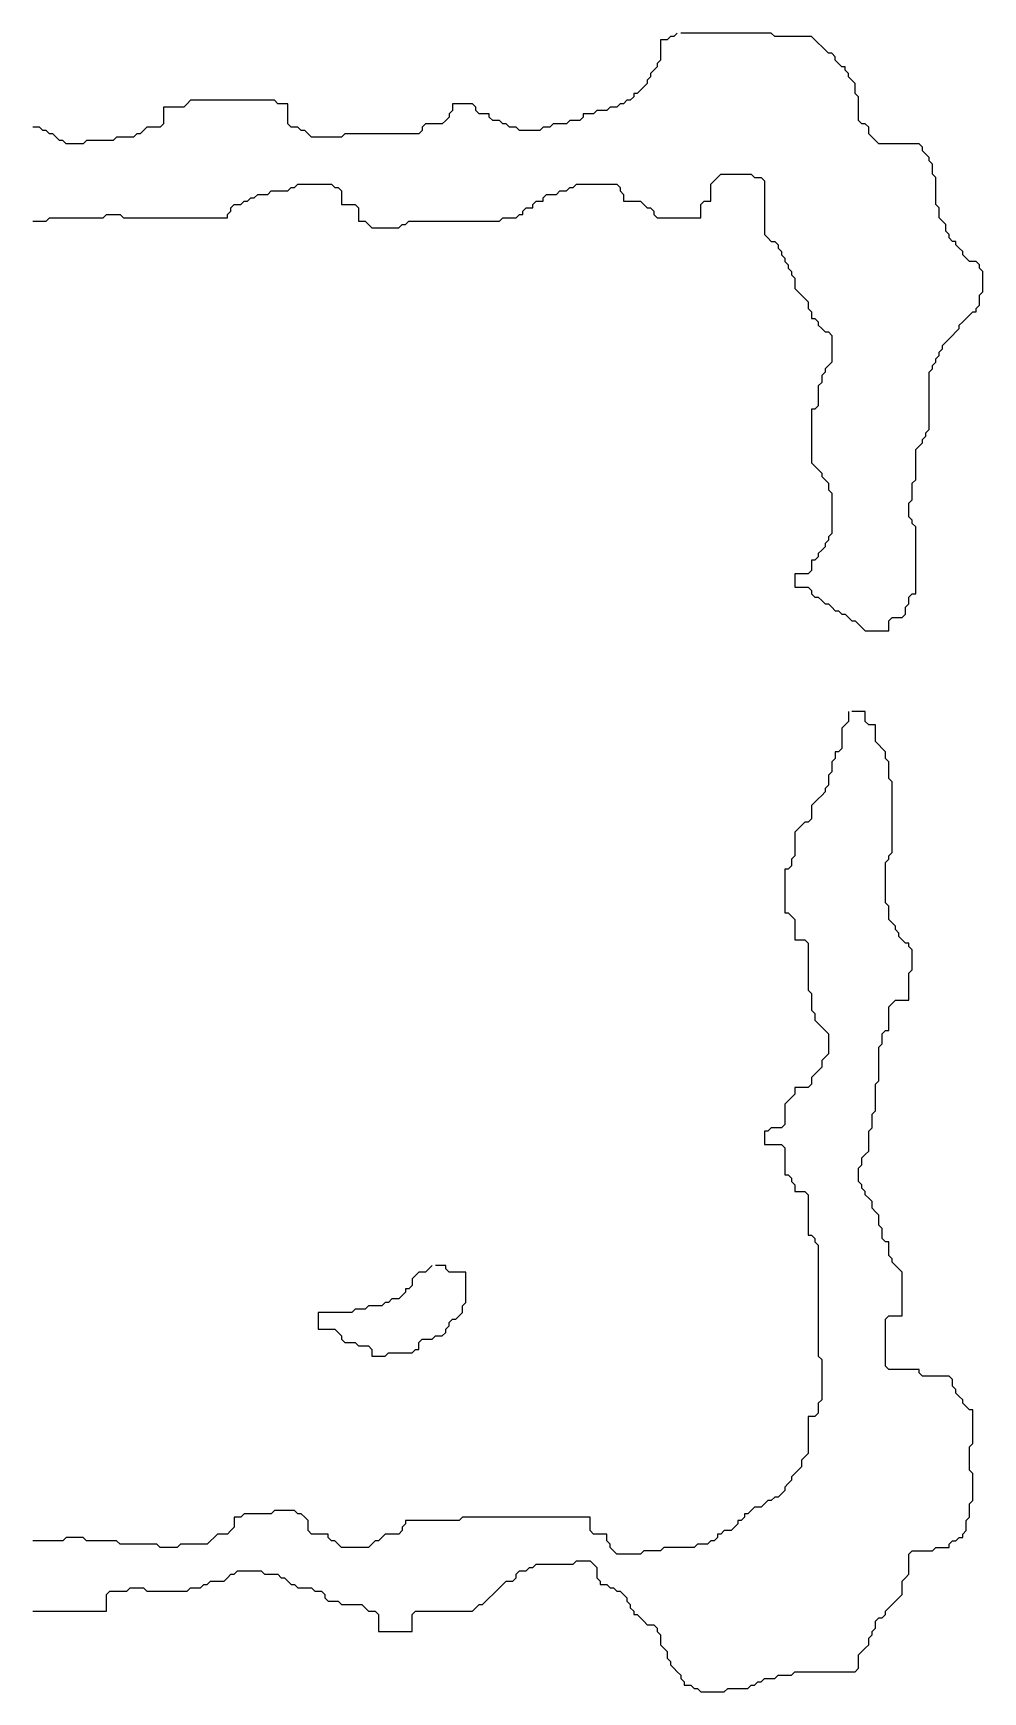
# Model space of a CAD drawing. Header units: metres. Extents: x 0 to 1024, y 124 to 841.
# Drawn here: x 462.6 to 604, y 329 to 576 of the extents above; entities that cross this region are included whole.
import ezdxf

# ---------------------------------------------------------------- set-up
doc = ezdxf.new("R2010")
doc.units = ezdxf.units.M
doc.layers.add('CURB', color=7, linetype='Continuous')

msp = doc.modelspace()

# ---------------------------------------------------------------- linework, layer by layer
at = {"layer": 'CURB', "lineweight": 25}
for points in [[(558.5, 576), (558, 575.5), (557.5, 575.5), (557, 575), (556.5, 575), (556, 575), (556, 574.5), (556, 574), (556, 573.5), (556, 573), (556, 572.5), (556, 572), (555.5, 571.5), (555.5, 571), (555, 570.5), (554.5, 570), (554.5, 569.5), (554, 569), (554, 568.5), (553.5, 568), (553, 567.5), (552.5, 567), (552, 567), (552, 566.5), (551.5, 566), (551, 566), (550.5, 565.5), (550, 565.5), (549.5, 565), (549, 565), (548.5, 565), (548, 564.5), (547.5, 564.5), (547, 564.5), (546.5, 564.5), (546, 564), (545.5, 564), (545, 564), (544.5, 564), (544.5, 563.5), (544, 563), (543.5, 563), (543, 563), (542.5, 563), (542, 562.5), (541.5, 562.5), (541, 562.5), (540.5, 562.5), (540, 562.5), (539.5, 562), (539, 562), (538.5, 562), (538, 561.5), (537.5, 561.5), (537, 561.5), (536.5, 561.5), (536, 561.5), (535.5, 561.5), (535, 561.5), (534.5, 562), (534, 562), (533.5, 562), (533, 562.5), (532.5, 562.5), (532, 563), (531.5, 563), (531, 563), (530.5, 563.5), (530.5, 564), (530, 564), (529.5, 564), (529, 564), (528.5, 564.5), (528.5, 565), (528, 565.5), (527.5, 565.5), (527, 565.5), (526.5, 565.5), (526, 565.5), (525.5, 565.5), (525, 565.5), (525, 565), (525, 564.5), (524.5, 564), (524.5, 563.5), (524, 563), (523.5, 562.5), (523, 562.5), (522.5, 562.5), (522, 562.5), (521.5, 562.5), (521, 562.5), (520.5, 562), (520.5, 561.5), (520, 561), (519.5, 561), (519, 561), (518.5, 561), (518, 561), (517.5, 561), (517, 561), (516.5, 561), (516, 561), (515.5, 561), (515, 561), (514.5, 561), (514, 561), (513.5, 561), (513, 561), (512.5, 561), (512, 561), (511.5, 561), (511, 561), (510.5, 561), (510, 561), (509.5, 561), (509, 561), (508.5, 560.5), (508, 560.5), (507.5, 560.5), (507, 560.5), (506.5, 560.5), (506, 560.5), (505.5, 560.5), (505, 560.5), (504.5, 560.5), (504, 560.5), (503.5, 561), (503, 561.5), (502.5, 561.5), (502, 562), (501.5, 562), (501, 562), (500.5, 562.5), (500.5, 563), (500.5, 563.5), (500.5, 564), (500.5, 564.5), (500.5, 565), (500.5, 565.5), (500, 565.5), (499.5, 565.5), (499, 565.5), (498.5, 566), (498, 566), (497.5, 566), (497, 566), (496.5, 566), (496, 566), (495.5, 566), (495, 566), (494.5, 566), (494, 566), (493.5, 566), (493, 566), (492.5, 566), (492, 566), (491.5, 566), (491, 566), (490.5, 566), (490, 566), (489.5, 566), (489, 566), (488.5, 566), (488, 566), (487.5, 566), (487, 566), (486.5, 566), (486, 566), (485.5, 565.5), (485, 565), (484.5, 565), (484, 565), (483.5, 565), (483, 565), (482.5, 565), (482, 565), (482, 564.5), (482, 564), (482, 563.5), (482, 563), (482, 562.5), (481.5, 562), (481, 562), (480.5, 562), (480, 562), (479.5, 562), (479, 561.5), (478.5, 561), (478, 561), (477.5, 560.5), (477, 560.5), (476.5, 560.5), (476, 560.5), (475.5, 560.5), (475, 560.5), (474.5, 560), (474, 560), (473.5, 560), (473, 560), (472.5, 560), (472, 560), (471.5, 560), (471, 560), (470.5, 560), (470, 559.5), (469.5, 559.5), (469, 559.5), (468.5, 559.5), (468, 559.5), (467.5, 559.5), (467, 560), (466.5, 560), (466, 560.5), (465.5, 561), (465, 561), (464.5, 561.5), (464, 561.5), (463.5, 562), (463, 562), (462.5, 562)], [(462.5, 548), (463, 548), (463.5, 548), (464, 548), (464.5, 548), (465, 548.5), (465.5, 548.5), (466, 548.5), (466.5, 548.5), (467, 548.5), (467.5, 548.5), (468, 548.5), (468.5, 548.5), (469, 548.5), (469.5, 548.5), (470, 548.5), (470.5, 548.5), (471, 548.5), (471.5, 548.5), (472, 548.5), (472.5, 548.5), (473, 548.5), (473.5, 549), (474, 549), (474.5, 549), (475, 549), (475.5, 549), (476, 548.5), (476.5, 548.5), (477, 548.5), (477.5, 548.5), (478, 548.5), (478.5, 548.5), (479, 548.5), (479.5, 548.5), (480, 548.5), (480.5, 548.5), (481, 548.5), (481.5, 548.5), (482, 548.5), (482.5, 548.5), (483, 548.5), (483.5, 548.5), (484, 548.5), (484.5, 548.5), (485, 548.5), (485.5, 548.5), (486, 548.5), (486.5, 548.5), (487, 548.5), (487.5, 548.5), (488, 548.5), (488.5, 548.5), (489, 548.5), (489.5, 548.5), (490, 548.5), (490.5, 548.5), (491, 548.5), (491.5, 548.5), (491.5, 549), (492, 549.5), (492, 550), (492.5, 550.5), (493, 550.5), (493.5, 550.5), (494, 551), (494.5, 551), (495, 551.5), (495.5, 551.5), (496, 552), (496.5, 552), (497, 552), (497.5, 552), (498, 552.5), (498.5, 552.5), (499, 552.5), (499.5, 552.5), (500, 552.5), (500.5, 552.5), (501, 553), (501.5, 553), (502, 553.5), (502.5, 553.5), (503, 553.5), (503.5, 553.5), (504, 553.5), (504.5, 553.5), (505, 553.5), (505.5, 553.5), (506, 553.5), (506.5, 553.5), (507, 553.5), (507.5, 553), (508, 553), (508.5, 552.5), (508.5, 552), (508.5, 551.5), (508.5, 551), (508.5, 550.5), (509, 550.5), (509.5, 550.5), (510, 550.5), (510.5, 550.5), (511, 550), (511, 549.5), (511, 549), (511, 548.5), (511, 548), (511.5, 548), (512, 548), (512.5, 547.5), (513, 547), (513.5, 547), (514, 547), (514.5, 547), (515, 547), (515.5, 547), (516, 547), (516.5, 547), (517, 547), (517.5, 547.5), (518, 547.5), (518.5, 548), (519, 548), (519.5, 548), (520, 548), (520.5, 548), (521, 548), (521.5, 548), (522, 548), (522.5, 548), (523, 548), (523.5, 548), (524, 548), (524.5, 548), (525, 548), (525.5, 548), (526, 548), (526.5, 548), (527, 548), (527.5, 548), (528, 548), (528.5, 548), (529, 548), (529.5, 548), (530, 548), (530.5, 548), (531, 548), (531.5, 548), (532, 548), (532.5, 548.5), (533, 548.5), (533.5, 548.5), (534, 548.5), (534.5, 548.5), (535, 549), (535.5, 549), (535.5, 549.5), (536, 550), (536.5, 550), (537, 550), (537, 550.5), (537.5, 551), (538, 551), (538.5, 551), (538.5, 551.5), (539, 552), (539.5, 552), (540, 552), (540.5, 552), (541, 552.5), (541.5, 552.5), (542, 552.5), (542.5, 553), (543, 553), (543.5, 553.5), (544, 553.5), (544.5, 553.5), (545, 553.5), (545.5, 553.5), (546, 553.5), (546.5, 553.5), (547, 553.5), (547.5, 553.5), (548, 553.5), (548.5, 553.5), (549, 553.5), (549.5, 553.5), (550, 553), (550, 552.5), (550.5, 552), (550.5, 551.5), (550.5, 551), (551, 551), (551.5, 551), (552, 551), (552.5, 551), (553, 551), (553.5, 550.5), (554, 550), (554.5, 550), (555, 549.5), (555, 549), (555.5, 548.5), (556, 548.5), (556.5, 548.5), (557, 548.5), (557.5, 548.5), (558, 548.5), (558.5, 548.5), (559, 548.5), (559.5, 548.5), (560, 548.5), (560.5, 548.5), (561, 548.5), (561.5, 548.5), (562, 548.5), (562, 549), (562, 549.5), (562, 550), (562, 550.5), (562.5, 551), (563, 551), (563.5, 551), (563.5, 551.5), (563.5, 552), (563.5, 552.5), (563.5, 553), (563.5, 553.5), (564, 554), (564.5, 554.5), (565, 555), (565.5, 555), (566, 555), (566.5, 555), (567, 555), (567.5, 555), (568, 555), (568.5, 555), (569, 555), (569.5, 555), (570, 554.5), (570.5, 554.5), (571, 554.5), (571.5, 554), (571.5, 553.5), (571.5, 553), (571.5, 552.5), (571.5, 552), (571.5, 551.5), (571.5, 551), (571.5, 550.5), (571.5, 550), (571.5, 549.5), (571.5, 549), (571.5, 548.5), (571.5, 548), (571.5, 547.5), (571.5, 547), (571.5, 546.5), (571.5, 546), (572, 545.5), (572.5, 545), (573, 545), (573.5, 544.5), (573.5, 544), (574, 543.5), (574, 543), (574.5, 542.5), (574.5, 542), (575, 541.5), (575, 541), (575.5, 540.5), (575.5, 540), (576, 539.5), (576, 539), (576, 538.5), (576, 538), (576.5, 537.5), (577, 537), (577.5, 536.5), (578, 536), (578, 535.5), (578, 535), (578.5, 534.5), (578.5, 534), (578.5, 533.5), (579, 533.5), (579.5, 533), (579.5, 532.5), (580, 532), (580.5, 531.5), (581, 531.5), (581.5, 531), (581.5, 530.5), (581.5, 530), (581.5, 529.5), (581.5, 529), (581.5, 528.5), (581.5, 528), (581.5, 527.5), (581.5, 527), (581, 526.5), (580.5, 526), (580.5, 525.5), (580, 525), (580, 524.5), (580, 524), (579.5, 523.5), (579.5, 523), (579.5, 522.5), (579.5, 522), (579.5, 521.5), (579.5, 521), (579.5, 520.5), (579, 520), (578.5, 520), (578.5, 519.5), (578.5, 519), (578.5, 518.5), (578.5, 518), (578.5, 517.5), (578.5, 517), (578.5, 516.5), (578.5, 516), (578.5, 515.5), (578.5, 515), (578.5, 514.5), (578.5, 514), (578.5, 513.5), (578.5, 513), (578.5, 512.5), (578.5, 512), (579, 511.5), (579.5, 511), (580, 510.5), (580, 510), (580.5, 509.5), (581, 509), (581, 508.5), (581, 508), (581.5, 507.5), (581.5, 507), (581.5, 506.5), (581.5, 506), (581.5, 505.5), (581.5, 505), (581.5, 504.5), (581.5, 504), (581.5, 503.5), (581.5, 503), (581.5, 502.5), (581.5, 502), (581.5, 501.5), (581, 501), (581, 500.5), (580.5, 500), (580.5, 499.5), (580, 499), (579.5, 498.5), (579.5, 498), (579, 497.5), (578.5, 497.5), (578.5, 497), (578.5, 496.5), (578.5, 496), (578, 495.5), (577.5, 495.5), (577, 495.5), (576.5, 495.5), (576, 495.5), (576, 495), (576, 494.5), (576, 494), (576, 493.5), (576.5, 493.5), (577, 493.5), (577.5, 493.5), (578, 493.5), (578.5, 493), (578.5, 492.5), (579, 492), (579.5, 492), (580, 491.5), (580.5, 491), (581, 491), (581.5, 490.5), (582, 490), (582.5, 490), (583, 489.5), (583.5, 489.5), (584, 489), (584.5, 488.5), (585, 488.5), (585.5, 488), (586, 487.5), (586.5, 487), (587, 487), (587.5, 487), (588, 487), (588.5, 487), (589, 487), (589.5, 487), (590, 487), (590, 487.5), (590, 488), (590, 488.5), (590.5, 489), (591, 489), (591.5, 489), (592, 489), (592.5, 489.5), (592.5, 490), (592.5, 490.5), (593, 491), (593, 491.5), (593, 492), (593.5, 492.5), (594, 492.5), (594, 493), (594, 493.5), (594, 494), (594, 494.5), (594, 495), (594, 495.5), (594, 496), (594, 496.5), (594, 497), (594, 497.5), (594, 498), (594, 498.5), (594, 499), (594, 499.5), (594, 500), (594, 500.5), (594, 501), (594, 501.5), (594, 502), (594, 502.5), (593.5, 503), (593.5, 503.5), (593, 504), (593, 504.5), (593, 505), (593, 505.5), (593, 506), (593.5, 506.5), (593.5, 507), (593.5, 507.5), (593.5, 508), (593.5, 508.5), (593.5, 509), (594, 509.5), (594, 510), (594, 510.5), (594, 511), (594, 511.5), (594, 512), (594, 512.5), (594, 513), (594, 513.5), (594, 514), (594.5, 514.5), (595, 515), (595, 515.5), (595.5, 516), (595.5, 516.5), (596, 517), (596, 517.5), (596, 518), (596, 518.5), (596, 519), (596, 519.5), (596, 520), (596, 520.5), (596, 521), (596, 521.5), (596, 522), (596, 522.5), (596, 523), (596, 523.5), (596, 524), (596, 524.5), (596, 525), (596, 525.5), (596.5, 526), (596.5, 526.5), (597, 527), (597, 527.5), (597.5, 528), (597.5, 528.5), (598, 529), (598, 529.5), (598.5, 530), (599, 530.5), (599.5, 531), (600, 531.5), (600.5, 532), (600.5, 532.5), (601, 533), (601.5, 533.5), (602, 534), (602.5, 534.5), (603, 534.5), (603, 535), (603.5, 535.5), (603.5, 536), (603.5, 536.5), (603.5, 537), (604, 537.5), (604, 538), (604, 538.5), (604, 539), (604, 539.5), (604, 540), (604, 540.5), (603.5, 541), (603.5, 541.5), (603, 542), (602.5, 542), (602, 542), (601.5, 542.5), (601, 543), (601, 543.5), (600.5, 544), (600, 544.5), (600, 545), (599.5, 545), (599, 545.5), (599, 546), (598.5, 546.5), (598.5, 547), (598.5, 547.5), (598, 548), (597.5, 548.5), (597.5, 549), (597.5, 549.5), (597.5, 550), (597, 550.5), (597, 551), (597, 551.5), (597, 552), (597, 552.5), (597, 553), (597, 553.5), (597, 554), (597, 554.5), (596.5, 555), (596.5, 555.5), (596.5, 556), (596.5, 556.5), (596, 557), (596, 557.5), (595.5, 558), (595, 558.5), (595, 559), (594.5, 559.5), (594, 559.5), (593.5, 559.5), (593, 559.5), (592.5, 559.5), (592, 559.5), (591.5, 559.5), (591, 559.5), (590.5, 559.5), (590, 559.5), (589.5, 559.5), (589, 559.5), (588.5, 559.5), (588, 560), (587.5, 560.5), (587, 561), (587, 561.5), (587, 562), (586.5, 562.5), (586, 562.5), (585.5, 563), (585.5, 563.5), (585.5, 564), (585.5, 564.5), (585.5, 565), (585.5, 565.5), (585.5, 566), (585.5, 566.5), (585, 567), (585, 567.5), (585, 568), (585, 568.5), (584.5, 569), (584, 569.5), (584, 570), (583.5, 570.5), (583.5, 571), (583, 571), (582.5, 571.5), (582, 572), (582, 572.5), (581.5, 573), (581, 573), (580.5, 573.5), (580, 574), (579.5, 574.5), (579, 575), (578.5, 575.5), (578, 575.5), (577.5, 575.5), (577, 575.5), (576.5, 575.5), (576, 575.5), (575.5, 575.5), (575, 575.5), (574.5, 575.5), (574, 575.5), (573.5, 575.5), (573, 575.5), (572.5, 576), (572, 576), (571.5, 576), (571, 576), (570.5, 576), (570, 576), (569.5, 576), (569, 576), (568.5, 576), (568, 576), (567.5, 576), (567, 576), (566.5, 576), (566, 576), (565.5, 576), (565, 576), (564.5, 576), (564, 576), (563.5, 576), (563, 576), (562.5, 576), (562, 576), (561.5, 576), (561, 576), (560.5, 576), (560, 576), (559.5, 576), (559, 576)], [(584, 475), (584, 474.5), (584, 474), (584, 473.5), (583.5, 473), (583, 472.5), (583, 472), (583, 471.5), (583, 471), (583, 470.5), (583, 470), (583, 469.5), (582.5, 469), (582, 469), (582, 468.5), (582, 468), (581.5, 467.5), (581.5, 467), (581.5, 466.5), (581.5, 466), (581, 465.5), (581, 465), (581, 464.5), (581, 464), (580.5, 463.5), (580.5, 463), (580, 462.5), (579.5, 462), (579, 461.5), (578.5, 461), (578.5, 460.5), (578.5, 460), (578.5, 459.5), (578.5, 459), (578, 458.5), (577.5, 458.5), (577, 458), (576.5, 457.5), (576, 457), (576, 456.5), (576, 456), (576, 455.5), (576, 455), (576, 454.5), (576, 454), (576, 453.5), (575.5, 453), (575.5, 452.5), (575.5, 452), (575, 451.5), (574.5, 451.5), (574.5, 451), (574.5, 450.5), (574.5, 450), (574.5, 449.5), (574.5, 449), (574.5, 448.5), (574.5, 448), (574.5, 447.5), (574.5, 447), (574.5, 446.5), (574.5, 446), (574.5, 445.5), (574.5, 445), (575, 445), (575.5, 444.5), (576, 444), (576, 443.5), (576, 443), (576, 442.5), (576, 442), (576, 441.5), (576, 441), (576.5, 441), (577, 441), (577.5, 441), (578, 440.5), (578, 440), (578, 439.5), (578, 439), (578, 438.5), (578, 438), (578, 437.5), (578, 437), (578, 436.5), (578, 436), (578, 435.5), (578, 435), (578, 434.5), (578, 434), (578, 433.5), (578.5, 433), (578.5, 432.5), (578.5, 432), (578.5, 431.5), (578.5, 431), (578.5, 430.5), (579, 430), (579, 429.5), (579, 429), (579.5, 428.5), (580, 428), (580.5, 427.5), (581, 427), (581, 426.5), (581, 426), (581, 425.5), (581, 425), (581, 424.5), (581, 424), (580.5, 423.5), (580, 423), (580, 422.5), (580, 422), (579.5, 421.5), (579, 421), (578.5, 420.5), (578.5, 420), (578.5, 419.5), (578, 419), (577.5, 419), (577, 419), (576.5, 419), (576, 419), (576, 418.5), (576, 418), (575.5, 417.5), (575, 417), (574.5, 416.5), (574.5, 416), (574.5, 415.5), (574.5, 415), (574.5, 414.5), (574.5, 414), (574.5, 413.5), (574, 413), (573.5, 413), (573, 413), (572.5, 413), (572, 412.5), (571.5, 412.5), (571.5, 412), (571.5, 411.5), (571.5, 411), (571.5, 410.5), (572, 410.5), (572.5, 410.5), (573, 410.5), (573.5, 410.5), (574, 410.5), (574.5, 410), (574.5, 409.5), (574.5, 409), (574.5, 408.5), (574.5, 408), (574.5, 407.5), (574.5, 407), (574.5, 406.5), (574.5, 406), (575, 406), (575.5, 405.5), (575.5, 405), (576, 404.5), (576, 404), (576, 403.5), (576.5, 403.5), (577, 403.5), (577.5, 403.5), (578, 403), (578, 402.5), (578, 402), (578, 401.5), (578, 401), (578, 400.5), (578, 400), (578, 399.5), (578, 399), (578, 398.5), (578, 398), (578, 397.5), (578, 397), (578.5, 397), (579, 396.5), (579, 396), (579.5, 395.5), (579.5, 395), (579.5, 394.5), (579.5, 394), (579.5, 393.5), (579.5, 393), (579.5, 392.5), (579.5, 392), (579.5, 391.5), (579.5, 391), (579.5, 390.5), (579.5, 390), (579.5, 389.5), (579.5, 389), (579.5, 388.5), (579.5, 388), (579.5, 387.5), (579.5, 387), (579.5, 386.5), (579.5, 386), (579.5, 385.5), (579.5, 385), (579.5, 384.5), (579.5, 384), (579.5, 383.5), (579.5, 383), (579.5, 382.5), (579.5, 382), (579.5, 381.5), (579.5, 381), (579.5, 380.5), (579.5, 380), (579.5, 379.5), (579.5, 379), (580, 378.5), (580, 378), (580, 377.5), (580, 377), (580, 376.5), (580, 376), (580, 375.5), (580, 375), (580, 374.5), (580, 374), (580, 373.5), (580, 373), (580, 372.5), (579.5, 372), (579.5, 371.5), (579.5, 371), (579.5, 370.5), (579, 370), (578.5, 370), (578, 370), (578, 369.5), (578, 369), (578, 368.5), (578, 368), (578, 367.5), (578, 367), (578, 366.5), (578, 366), (578, 365.5), (578, 365), (578, 364.5), (577.5, 364), (577, 363.5), (577, 363), (577, 362.5), (576.5, 362), (576, 361.5), (575.5, 361), (575.5, 360.5), (575, 360), (574.5, 359.5), (574.5, 359), (574, 358.5), (573.5, 358), (573, 358), (572.5, 357.5), (572, 357.5), (571.5, 357), (571, 356.5), (570.5, 356.5), (570, 356.5), (569.5, 356), (569, 355.5), (568.5, 355.5), (568.5, 355), (568, 354.5), (567.5, 354.5), (567.5, 354), (567, 353.5), (566.5, 353), (566, 353), (565.5, 353), (565, 352.5), (564.5, 352.5), (564.5, 352), (564, 351.5), (563.5, 351.5), (563, 351), (562.5, 351), (562, 351), (561.5, 351), (561, 350.5), (560.5, 350.5), (560, 350.5), (559.5, 350.5), (559, 350.5), (558.5, 350.5), (558, 350.5), (557.5, 350.5), (557, 350.5), (556.5, 350.5), (556, 350), (555.5, 350), (555, 350), (554.5, 350), (554, 350), (553.5, 350), (553, 349.5), (552.5, 349.5), (552, 349.5), (551.5, 349.5), (551, 349.5), (550.5, 349.5), (550, 349.5), (549.5, 349.5), (549, 350), (548.5, 350.5), (548.5, 351), (548, 351.5), (548, 352), (548, 352.5), (547.5, 352.5), (547, 352.5), (546.5, 352.5), (546, 352.5), (545.5, 353), (545.5, 353.5), (545.5, 354), (545.5, 354.5), (545.5, 355), (545, 355), (544.5, 355), (544, 355), (543.5, 355), (543, 355), (542.5, 355), (542, 355), (541.5, 355), (541, 355), (540.5, 355), (540, 355), (539.5, 355), (539, 355), (538.5, 355), (538, 355), (537.5, 355), (537, 355), (536.5, 355), (536, 355), (535.5, 355), (535, 355), (534.5, 355), (534, 355), (533.5, 355), (533, 355), (532.5, 355), (532, 355), (531.5, 355), (531, 355), (530.5, 355), (530, 355), (529.5, 355), (529, 355), (528.5, 355), (528, 355), (527.5, 355), (527, 355), (526.5, 355), (526, 354.5), (525.5, 354.5), (525, 354.5), (524.5, 354.5), (524, 354.5), (523.5, 354.5), (523, 354.5), (522.5, 354.5), (522, 354.5), (521.5, 354.5), (521, 354.5), (520.5, 354.5), (520, 354.5), (519.5, 354.5), (519, 354.5), (518.5, 354.5), (518, 354.5), (518, 354), (517.5, 353.5), (517.5, 353), (517, 352.5), (516.5, 352.5), (516, 352.5), (515.5, 352.5), (515, 352.5), (514.5, 352), (514, 351.5), (513.5, 351.5), (513, 351), (512.5, 350.5), (512, 350.5), (511.5, 350.5), (511, 350.5), (510.5, 350.5), (510, 350.5), (509.5, 350.5), (509, 350.5), (508.5, 350.5), (508, 351), (507.5, 351.5), (507, 351.5), (506.5, 352), (506.5, 352.5), (506, 352.5), (505.5, 352.5), (505, 352.5), (504.5, 352.5), (504, 352.5), (503.5, 353), (503.5, 353.5), (503.5, 354), (503.5, 354.5), (503, 355), (502.5, 355.5), (502, 355.5), (501.5, 356), (501, 356), (500.5, 356), (500, 356), (499.5, 356), (499, 356), (498.5, 356), (498, 355.5), (497.5, 355.5), (497, 355.5), (496.5, 355.5), (496, 355.5), (495.5, 355.5), (495, 355.5), (494.5, 355.5), (494, 355.5), (493.5, 355), (493, 355), (492.5, 355), (492.5, 354.5), (492.5, 354), (492.5, 353.5), (492, 353), (491.5, 352.5), (491, 352.5), (490.5, 352.5), (490, 352.5), (489.5, 352), (489, 351.5), (488.5, 351), (488, 351), (487.5, 351), (487, 351), (486.5, 351), (486, 351), (485.5, 351), (485, 351), (484.5, 351), (484, 350.5), (483.5, 350.5), (483, 350.5), (482.5, 350.5), (482, 350.5), (481.5, 350.5), (481, 351), (480.5, 351), (480, 351), (479.5, 351), (479, 351), (478.5, 351), (478, 351), (477.5, 351), (477, 351), (476.5, 351), (476, 351), (475.5, 351), (475, 351.5), (474.5, 351.5), (474, 351.5), (473.5, 351.5), (473, 351.5), (472.5, 351.5), (472, 351.5), (471.5, 351.5), (471, 351.5), (470.5, 351.5), (470, 352), (469.5, 352), (469, 352), (468.5, 352), (468, 352), (467.5, 352), (467, 351.5), (466.5, 351.5), (466, 351.5), (465.5, 351.5), (465, 351.5), (464.5, 351.5), (464, 351.5), (463.5, 351.5), (463, 351.5), (462.5, 351.5)], [(462.5, 341), (463, 341), (463.5, 341), (464, 341), (464.5, 341), (465, 341), (465.5, 341), (466, 341), (466.5, 341), (467, 341), (467.5, 341), (468, 341), (468.5, 341), (469, 341), (469.5, 341), (470, 341), (470.5, 341), (471, 341), (471.5, 341), (472, 341), (472.5, 341), (473, 341), (473.5, 341), (473.5, 341.5), (473.5, 342), (473.5, 342.5), (473.5, 343), (473.5, 343.5), (474, 344), (474.5, 344), (475, 344), (475.5, 344), (476, 344), (476.5, 344), (477, 344.5), (477.5, 344.5), (478, 344.5), (478.5, 344.5), (479, 344.5), (479.5, 344), (480, 344), (480.5, 344), (481, 344), (481.5, 344), (482, 344), (482.5, 344), (483, 344), (483.5, 344), (484, 344), (484.5, 344), (485, 344), (485.5, 344), (486, 344.5), (486.5, 344.5), (487, 344.5), (487.5, 344.5), (488, 345), (488.5, 345), (489, 345.5), (489.5, 345.5), (490, 345.5), (490.5, 345.5), (491, 345.5), (491.5, 346), (492, 346.5), (492.5, 346.5), (493, 347), (493.5, 347), (494, 347), (494.5, 347), (495, 347), (495.5, 347), (496, 347), (496.5, 347), (497, 346.5), (497.5, 346.5), (498, 346.5), (498.5, 346.5), (499, 346.5), (499.5, 346), (500, 346), (500.5, 345.5), (501, 345), (501.5, 345), (502, 344.5), (502.5, 344.5), (503, 344.5), (503.5, 344.5), (504, 344.5), (504.5, 344), (505, 344), (505.5, 344), (506, 343.5), (506, 343), (506.5, 342.5), (507, 342.5), (507.5, 342.5), (508, 342.5), (508.5, 342), (509, 342), (509.5, 342), (510, 342), (510.5, 342), (511, 342), (511.5, 342), (512, 341.5), (512.5, 341), (513, 341), (513.5, 341), (514, 340.5), (514, 340), (514, 339.5), (514, 339), (514, 338.5), (514, 338), (514.5, 338), (515, 338), (515.5, 338), (516, 338), (516.5, 338), (517, 338), (517.5, 338), (518, 338), (518.5, 338), (519, 338), (519, 338.5), (519, 339), (519, 339.5), (519, 340), (519, 340.5), (519.5, 341), (520, 341), (520.5, 341), (521, 341), (521.5, 341), (522, 341), (522.5, 341), (523, 341), (523.5, 341), (524, 341), (524.5, 341), (525, 341), (525.5, 341), (526, 341), (526.5, 341), (527, 341), (527.5, 341), (528, 341), (528.5, 341.5), (529, 342), (529.5, 342), (530, 342.5), (530.5, 343), (531, 343.5), (531.5, 344), (532, 344.5), (532.5, 345), (533, 345.5), (533.5, 345.5), (534, 345.5), (534.5, 346), (534.5, 346.5), (535, 347), (535.5, 347), (536, 347), (536.5, 347.5), (537, 347.5), (537.5, 348), (538, 348), (538.5, 348), (539, 348), (539.5, 348), (540, 348), (540.5, 348), (541, 348), (541.5, 348), (542, 348), (542.5, 348), (543, 348), (543.5, 348.5), (544, 348.5), (544.5, 348.5), (545, 348.5), (545.5, 348.5), (546, 348), (546.5, 347.5), (546.5, 347), (546.5, 346.5), (546.5, 346), (547, 345.5), (547, 345), (547.5, 345), (548, 345), (548.5, 344.5), (549, 344.5), (549.5, 344), (550, 344), (550.5, 343.5), (551, 343), (551, 342.5), (551.5, 342), (551.5, 341.5), (552, 341), (552, 340.5), (552.5, 340.5), (553, 340), (553.5, 339.5), (554, 339), (554.5, 339), (555, 339), (555.5, 338.5), (555.5, 338), (556, 337.5), (556, 337), (556, 336.5), (556, 336), (556.5, 335.5), (557, 335), (557, 334.5), (557, 334), (557.5, 333.5), (557.5, 333), (558, 332.5), (558.5, 332), (559, 331.5), (559, 331), (559.5, 330.5), (559.5, 330), (560, 330), (560.5, 330), (561, 329.5), (561.5, 329.5), (562, 329), (562.5, 329), (563, 329), (563.5, 329), (564, 329), (564.5, 329), (565, 329), (565.5, 329), (566, 329.5), (566.5, 329.5), (567, 329.5), (567.5, 329.5), (568, 329.5), (568.5, 329.5), (569, 329.5), (569.5, 330), (570, 330), (570.5, 330.5), (571, 330.5), (571.5, 331), (572, 331), (572.5, 331), (573, 331), (573.5, 331.5), (574, 331.5), (574.5, 331.5), (575, 331.5), (575.5, 331.5), (576, 332), (576.5, 332), (577, 332), (577.5, 332), (578, 332), (578.5, 332), (579, 332), (579.5, 332), (580, 332), (580.5, 332), (581, 332), (581.5, 332), (582, 332), (582.5, 332), (583, 332), (583.5, 332), (584, 332), (584.5, 332), (585, 332), (585.5, 332.5), (585.5, 333), (585.5, 333.5), (585.5, 334), (585.5, 334.5), (586, 335), (586.5, 335.5), (587, 336), (587, 336.5), (587, 337), (587.5, 337.5), (587.5, 338), (588, 338.5), (588, 339), (588, 339.5), (588.5, 340), (589, 340), (589.5, 340.5), (589.5, 341), (590, 341.5), (590.5, 342), (591, 342.5), (591.5, 343), (592, 343.5), (592, 344), (592, 344.5), (592, 345), (592, 345.5), (592.5, 346), (593, 346.5), (593, 347), (593, 347.5), (593, 348), (593, 348.5), (593, 349), (593, 349.5), (593.5, 350), (594, 350), (594.5, 350), (595, 350), (595.5, 350), (596, 350), (596.5, 350), (597, 350.5), (597.5, 350.5), (598, 350.5), (598.5, 350.5), (599, 350.5), (599, 351), (599.5, 351.5), (600, 351.5), (600.5, 352), (601, 352), (601, 352.5), (601.5, 353), (601.5, 353.5), (601.5, 354), (601.5, 354.5), (602, 355), (602, 355.5), (602, 356), (602, 356.5), (602, 357), (602.5, 357.5), (602.5, 358), (602.5, 358.5), (602.5, 359), (602.5, 359.5), (602.5, 360), (602.5, 360.5), (602.5, 361), (602.5, 361.5), (602, 362), (602, 362.5), (602, 363), (602, 363.5), (602, 364), (602, 364.5), (602, 365), (602, 365.5), (602.5, 366), (602.5, 366.5), (602.5, 367), (602.5, 367.5), (602.5, 368), (602.5, 368.5), (602.5, 369), (602.5, 369.5), (602.5, 370), (602.5, 370.5), (602.5, 371), (602, 371), (601.5, 371.5), (601, 372), (601, 372.5), (600.5, 373), (600, 373.5), (600, 374), (599.5, 374.5), (599.5, 375), (599.5, 375.5), (599, 376), (598.5, 376), (598, 376), (597.5, 376), (597, 376), (596.5, 376), (596, 376), (595.5, 376), (595, 376), (594.5, 376.5), (594.5, 377), (594, 377), (593.5, 377), (593, 377), (592.5, 377), (592, 377), (591.5, 377), (591, 377), (590.5, 377), (590, 377), (589.5, 377.5), (589.5, 378), (589.5, 378.5), (589.5, 379), (589.5, 379.5), (589.5, 380), (589.5, 380.5), (589.5, 381), (589.5, 381.5), (589.5, 382), (589.5, 382.5), (589.5, 383), (589.5, 383.5), (589.5, 384), (589.5, 384.5), (590, 385), (590.5, 385), (591, 385), (591.5, 385), (592, 385), (592, 385.5), (592, 386), (592, 386.5), (592, 387), (592, 387.5), (592, 388), (592, 388.5), (592, 389), (592, 389.5), (592, 390), (592, 390.5), (592, 391), (592, 391.5), (591.5, 392), (591, 392.5), (590.5, 393), (590.5, 393.5), (590, 394), (590, 394.5), (590, 395), (590, 395.5), (590, 396), (589.5, 396), (589, 396.5), (589, 397), (589, 397.5), (589, 398), (588.5, 398.5), (588.5, 399), (588.5, 399.5), (588.5, 400), (588, 400.5), (587.5, 401), (587.5, 401.5), (587.5, 402), (587, 402.5), (586.5, 403), (586.5, 403.5), (586, 404), (586, 404.5), (585.5, 405), (585.5, 405.5), (585.5, 406), (585.5, 406.5), (585.5, 407), (586, 407.5), (586, 408), (586, 408.5), (586.5, 409), (587, 409.5), (587, 410), (587, 410.5), (587, 411), (587, 411.5), (587, 412), (587, 412.5), (587.5, 413), (587.5, 413.5), (587.5, 414), (587.5, 414.5), (587.5, 415), (588, 415.5), (588, 416), (588, 416.5), (588, 417), (588, 417.5), (588, 418), (588, 418.5), (588, 419), (588, 419.5), (588.5, 420), (588.5, 420.5), (588.5, 421), (588.5, 421.5), (588.5, 422), (588.5, 422.5), (588.5, 423), (588.5, 423.5), (588.5, 424), (588.5, 424.5), (588.5, 425), (589, 425.5), (589, 426), (589, 426.5), (589, 427), (589.5, 427.5), (590, 427.5), (590, 428), (590, 428.5), (590, 429), (590, 429.5), (590, 430), (590, 430.5), (590, 431), (590.5, 431.5), (591, 432), (591.5, 432), (592, 432), (592.5, 432), (593, 432), (593, 432.5), (593, 433), (593, 433.5), (593, 434), (593, 434.5), (593, 435), (593, 435.5), (593, 436), (593.5, 436.5), (593.5, 437), (593.5, 437.5), (593.5, 438), (593.5, 438.5), (593.5, 439), (593.5, 439.5), (593, 440), (593, 440.5), (592.5, 440.5), (592, 441), (591.5, 441.5), (591.5, 442), (591, 442.5), (591, 443), (590.5, 443.5), (590, 444), (590, 444.5), (590, 445), (590, 445.5), (590, 446), (589.5, 446.5), (589.5, 447), (589.5, 447.5), (589.5, 448), (589.5, 448.5), (589.5, 449), (589.5, 449.5), (589.5, 450), (589.5, 450.5), (589.5, 451), (589.5, 451.5), (589.5, 452), (589.5, 452.5), (590, 453), (590, 453.5), (590.5, 454), (590.5, 454.5), (590.5, 455), (590.5, 455.5), (590.5, 456), (590.5, 456.5), (590.5, 457), (590.5, 457.5), (590.5, 458), (590.5, 458.5), (590.5, 459), (590.5, 459.5), (590.5, 460), (590.5, 460.5), (590.5, 461), (590.5, 461.5), (590.5, 462), (590.5, 462.5), (590.5, 463), (590.5, 463.5), (590.5, 464), (590.5, 464.5), (590, 465), (590, 465.5), (590, 466), (590, 466.5), (590, 467), (590, 467.5), (589.5, 468), (589.5, 468.5), (589.5, 469), (589, 469.5), (588.5, 470), (588, 470.5), (588, 471), (588, 471.5), (588, 472), (588, 472.5), (588, 473), (587.5, 473), (587, 473), (586.5, 473.5), (586.5, 474), (586.5, 474.5), (586.5, 475), (586, 475), (585.5, 475), (585, 475), (584.5, 475)], [(522, 392.5), (521.5, 392), (521, 391.5), (520.5, 391.5), (520, 391.5), (519.5, 391), (519, 390.5), (519, 390), (519, 389.5), (518.5, 389), (518, 389), (518, 388.5), (517.5, 388), (517, 387.5), (516.5, 387.5), (516, 387.5), (515.5, 387), (515, 387), (514.5, 386.5), (514, 386.5), (513.5, 386.5), (513, 386.5), (512.5, 386.5), (512, 386), (511.5, 386), (511, 386), (510.5, 386), (510, 385.5), (509.5, 385.5), (509, 385.5), (508.5, 385.5), (508, 385.5), (507.5, 385.5), (507, 385.5), (506.5, 385.5), (506, 385.5), (505.5, 385.5), (505, 385.5), (505, 385), (505, 384.5), (505, 384), (505, 383.5), (505, 383), (505.5, 383), (506, 383), (506.5, 383), (507, 383), (507.5, 383), (508, 382.5), (508.5, 382), (508.5, 381.5), (509, 381), (509.5, 381), (510, 381), (510.5, 381), (511, 380.5), (511.5, 380.5), (512, 380.5), (512.5, 380.5), (513, 380), (513, 379.5), (513, 379), (513.5, 379), (514, 379), (514.5, 379), (515, 379), (515.5, 379.5), (516, 379.5), (516.5, 379.5), (517, 379.5), (517.5, 379.5), (518, 379.5), (518.5, 379.5), (519, 379.5), (519.5, 380), (520, 380), (520, 380.5), (520, 381), (520.5, 381.5), (521, 381.5), (521.5, 381.5), (522, 381.5), (522.5, 382), (523, 382), (523.5, 382), (524, 382.5), (524, 383), (524.5, 383.5), (524.5, 384), (525, 384.5), (525.5, 384.5), (526, 385), (526.5, 385.5), (526.5, 386), (526.5, 386.5), (527, 387), (527, 387.5), (527, 388), (527, 388.5), (527, 389), (527, 389.5), (527, 390), (527, 390.5), (527, 391), (527, 391.5), (526.5, 391.5), (526, 391.5), (525.5, 391.5), (525, 391.5), (524.5, 391.5), (524, 392), (524, 392.5), (523.5, 392.5), (523, 392.5), (522.5, 392.5)]]:
    msp.add_lwpolyline(points, dxfattribs=at)

doc.saveas('drawing.dxf')
